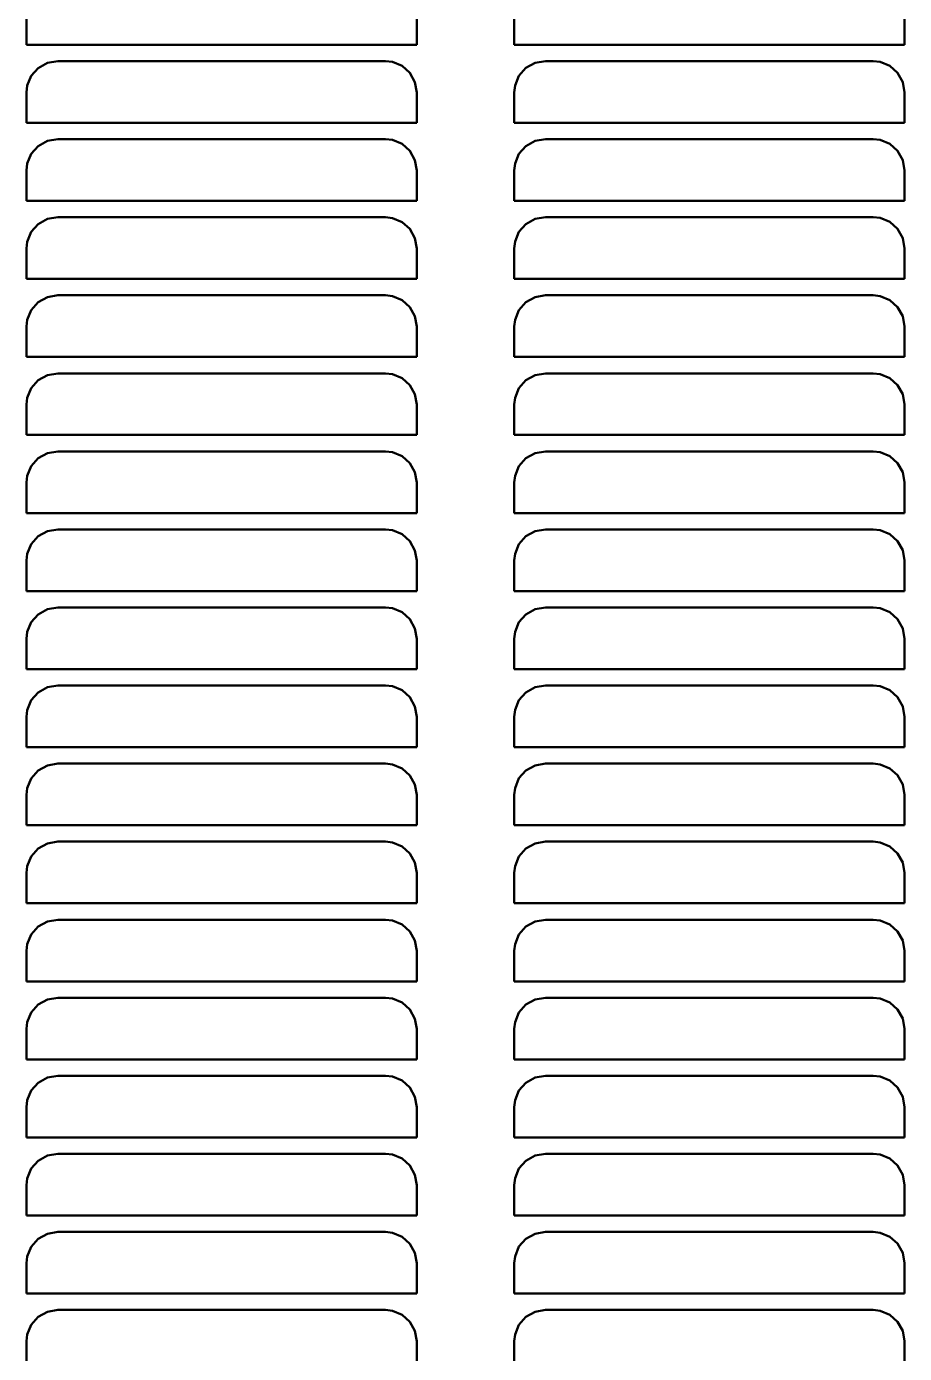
# Model space of a CAD drawing. Header units: inches. Extents: x -0.3 to 35.5, y 0 to 35.9.
# Drawn here: x 7.14 to 12.77, y 17.8 to 26.3 of the extents above; entities that cross this region are included whole.
import ezdxf

# ---------------------------------------------------------------- set-up
doc = ezdxf.new("R2010")
doc.units = ezdxf.units.IN
doc.header["$MEASUREMENT"] = 0
doc.layers.add('AM_0', color=7, linetype='Continuous', lineweight=50)

msp = doc.modelspace()

# ---------------------------------------------------------------- linework, layer by layer
at = {"layer": 'AM_0'}
for p, q in [((7.141, 26.381), (7.141, 26.186)), ((9.641, 26.186), (9.641, 26.381)), ((10.266, 26.381), (10.266, 26.186)), ((12.766, 26.186), (12.766, 26.381)), ((7.141, 26.186), (9.641, 26.186)), ((10.266, 26.186), (12.766, 26.186)), ((9.441, 26.081), (7.341, 26.081)), ((12.566, 26.081), (10.466, 26.081)), ((7.141, 25.881), (7.141, 25.686)), ((9.641, 25.686), (9.641, 25.881)), ((10.266, 25.881), (10.266, 25.686)), ((12.766, 25.686), (12.766, 25.881)), ((7.141, 25.686), (9.641, 25.686)), ((10.266, 25.686), (12.766, 25.686)), ((9.441, 25.581), (7.341, 25.581)), ((12.566, 25.581), (10.466, 25.581)), ((7.141, 25.381), (7.141, 25.186)), ((9.641, 25.186), (9.641, 25.381)), ((10.266, 25.381), (10.266, 25.186)), ((12.766, 25.186), (12.766, 25.381)), ((7.141, 25.186), (9.641, 25.186)), ((10.266, 25.186), (12.766, 25.186)), ((9.441, 25.081), (7.341, 25.081)), ((12.566, 25.081), (10.466, 25.081)), ((7.141, 24.881), (7.141, 24.686)), ((9.641, 24.686), (9.641, 24.881)), ((10.266, 24.881), (10.266, 24.686)), ((12.766, 24.686), (12.766, 24.881)), ((7.141, 24.686), (9.641, 24.686)), ((10.266, 24.686), (12.766, 24.686)), ((9.441, 24.581), (7.341, 24.581)), ((12.566, 24.581), (10.466, 24.581)), ((7.141, 24.381), (7.141, 24.186)), ((9.641, 24.186), (9.641, 24.381)), ((10.266, 24.381), (10.266, 24.186)), ((12.766, 24.186), (12.766, 24.381)), ((7.141, 24.186), (9.641, 24.186)), ((10.266, 24.186), (12.766, 24.186)), ((9.441, 24.081), (7.341, 24.081)), ((12.566, 24.081), (10.466, 24.081)), ((7.141, 23.881), (7.141, 23.686)), ((9.641, 23.686), (9.641, 23.881)), ((10.266, 23.881), (10.266, 23.686)), ((12.766, 23.686), (12.766, 23.881)), ((7.141, 23.686), (9.641, 23.686)), ((10.266, 23.686), (12.766, 23.686)), ((9.441, 23.581), (7.341, 23.581)), ((12.566, 23.581), (10.466, 23.581)), ((7.141, 23.381), (7.141, 23.186)), ((9.641, 23.186), (9.641, 23.381)), ((10.266, 23.381), (10.266, 23.186)), ((12.766, 23.186), (12.766, 23.381)), ((7.141, 23.186), (9.641, 23.186)), ((10.266, 23.186), (12.766, 23.186)), ((9.441, 23.081), (7.341, 23.081)), ((12.566, 23.081), (10.466, 23.081)), ((7.141, 22.881), (7.141, 22.686)), ((9.641, 22.686), (9.641, 22.881)), ((10.266, 22.881), (10.266, 22.686)), ((12.766, 22.686), (12.766, 22.881)), ((7.141, 22.686), (9.641, 22.686)), ((10.266, 22.686), (12.766, 22.686)), ((9.441, 22.581), (7.341, 22.581)), ((12.566, 22.581), (10.466, 22.581)), ((7.141, 22.381), (7.141, 22.186)), ((9.641, 22.186), (9.641, 22.381)), ((10.266, 22.381), (10.266, 22.186)), ((12.766, 22.186), (12.766, 22.381)), ((7.141, 22.186), (9.641, 22.186)), ((10.266, 22.186), (12.766, 22.186)), ((9.441, 22.081), (7.341, 22.081)), ((12.566, 22.081), (10.466, 22.081)), ((7.141, 21.881), (7.141, 21.686)), ((9.641, 21.686), (9.641, 21.881)), ((10.266, 21.881), (10.266, 21.686)), ((12.766, 21.686), (12.766, 21.881)), ((7.141, 21.686), (9.641, 21.686)), ((10.266, 21.686), (12.766, 21.686)), ((9.441, 21.581), (7.341, 21.581)), ((12.566, 21.581), (10.466, 21.581)), ((7.141, 21.381), (7.141, 21.186)), ((9.641, 21.186), (9.641, 21.381)), ((10.266, 21.381), (10.266, 21.186)), ((12.766, 21.186), (12.766, 21.381)), ((7.141, 21.186), (9.641, 21.186)), ((10.266, 21.186), (12.766, 21.186)), ((9.441, 21.081), (7.341, 21.081)), ((12.566, 21.081), (10.466, 21.081)), ((7.141, 20.881), (7.141, 20.686)), ((9.641, 20.686), (9.641, 20.881)), ((10.266, 20.881), (10.266, 20.686)), ((12.766, 20.686), (12.766, 20.881)), ((7.141, 20.686), (9.641, 20.686)), ((10.266, 20.686), (12.766, 20.686)), ((9.441, 20.581), (7.341, 20.581)), ((12.566, 20.581), (10.466, 20.581)), ((7.141, 20.381), (7.141, 20.186)), ((9.641, 20.186), (9.641, 20.381)), ((10.266, 20.381), (10.266, 20.186)), ((12.766, 20.186), (12.766, 20.381)), ((7.141, 20.186), (9.641, 20.186)), ((10.266, 20.186), (12.766, 20.186)), ((9.441, 20.081), (7.341, 20.081)), ((12.566, 20.081), (10.466, 20.081)), ((7.141, 19.881), (7.141, 19.686)), ((9.641, 19.686), (9.641, 19.881)), ((10.266, 19.881), (10.266, 19.686)), ((12.766, 19.686), (12.766, 19.881)), ((7.141, 19.686), (9.641, 19.686)), ((10.266, 19.686), (12.766, 19.686)), ((9.441, 19.581), (7.341, 19.581)), ((12.566, 19.581), (10.466, 19.581)), ((7.141, 19.381), (7.141, 19.186)), ((9.641, 19.186), (9.641, 19.381)), ((10.266, 19.381), (10.266, 19.186)), ((12.766, 19.186), (12.766, 19.381)), ((7.141, 19.186), (9.641, 19.186)), ((10.266, 19.186), (12.766, 19.186)), ((9.441, 19.081), (7.341, 19.081)), ((12.566, 19.081), (10.466, 19.081)), ((7.141, 18.881), (7.141, 18.686)), ((9.641, 18.686), (9.641, 18.881)), ((10.266, 18.881), (10.266, 18.686)), ((12.766, 18.686), (12.766, 18.881)), ((7.141, 18.686), (9.641, 18.686)), ((10.266, 18.686), (12.766, 18.686)), ((9.441, 18.581), (7.341, 18.581)), ((12.566, 18.581), (10.466, 18.581)), ((7.141, 18.381), (7.141, 18.186)), ((9.641, 18.186), (9.641, 18.381)), ((10.266, 18.381), (10.266, 18.186)), ((12.766, 18.186), (12.766, 18.381)), ((7.141, 18.186), (9.641, 18.186)), ((10.266, 18.186), (12.766, 18.186)), ((9.441, 18.081), (7.341, 18.081)), ((12.566, 18.081), (10.466, 18.081)), ((7.141, 17.881), (7.141, 17.686)), ((9.641, 17.686), (9.641, 17.881)), ((10.266, 17.881), (10.266, 17.686)), ((12.766, 17.686), (12.766, 17.881))]:
    msp.add_line(p, q, dxfattribs=at)
for points in [[(7.341, 26.081), (7.2746, 26.0697), (7.2157, 26.0369), (7.1711, 25.9864), (7.1457, 25.9242), (7.141, 25.881)], [(9.641, 25.881), (9.6298, 25.9471), (9.5973, 26.0057), (9.5474, 26.0504), (9.4853, 26.076), (9.441, 26.081)], [(10.466, 26.081), (10.3997, 26.0697), (10.3409, 26.037), (10.2962, 25.9867), (10.2708, 25.9246), (10.266, 25.881)], [(12.766, 25.881), (12.7547, 25.9472), (12.7222, 26.0059), (12.6721, 26.0505), (12.6101, 26.0761), (12.566, 26.081)], [(7.341, 25.581), (7.2746, 25.5697), (7.2157, 25.5369), (7.1711, 25.4864), (7.1457, 25.4242), (7.141, 25.381)], [(9.641, 25.381), (9.6298, 25.4471), (9.5973, 25.5057), (9.5474, 25.5504), (9.4853, 25.576), (9.441, 25.581)], [(10.466, 25.581), (10.3997, 25.5697), (10.3409, 25.537), (10.2962, 25.4867), (10.2708, 25.4246), (10.266, 25.381)], [(12.766, 25.381), (12.7547, 25.4472), (12.7222, 25.5059), (12.6721, 25.5505), (12.6101, 25.5761), (12.566, 25.581)], [(7.341, 25.081), (7.2746, 25.0697), (7.2157, 25.0369), (7.1711, 24.9864), (7.1457, 24.9242), (7.141, 24.881)], [(9.641, 24.881), (9.6298, 24.9471), (9.5973, 25.0057), (9.5474, 25.0504), (9.4853, 25.076), (9.441, 25.081)], [(10.466, 25.081), (10.3997, 25.0697), (10.3409, 25.037), (10.2962, 24.9867), (10.2708, 24.9246), (10.266, 24.881)], [(12.766, 24.881), (12.7547, 24.9472), (12.7222, 25.0059), (12.6721, 25.0505), (12.6101, 25.0761), (12.566, 25.081)], [(7.341, 24.581), (7.2746, 24.5697), (7.2157, 24.5369), (7.1711, 24.4864), (7.1457, 24.4242), (7.141, 24.381)], [(9.641, 24.381), (9.6298, 24.4471), (9.5973, 24.5057), (9.5474, 24.5504), (9.4853, 24.576), (9.441, 24.581)], [(10.466, 24.581), (10.3997, 24.5697), (10.3409, 24.537), (10.2962, 24.4867), (10.2708, 24.4246), (10.266, 24.381)], [(12.766, 24.381), (12.7547, 24.4472), (12.7222, 24.5059), (12.6721, 24.5505), (12.6101, 24.5761), (12.566, 24.581)], [(7.341, 24.081), (7.2746, 24.0697), (7.2157, 24.0369), (7.1711, 23.9864), (7.1457, 23.9242), (7.141, 23.881)], [(9.641, 23.881), (9.6298, 23.9471), (9.5973, 24.0057), (9.5474, 24.0504), (9.4853, 24.076), (9.441, 24.081)], [(10.466, 24.081), (10.3997, 24.0697), (10.3409, 24.037), (10.2962, 23.9867), (10.2708, 23.9246), (10.266, 23.881)], [(12.766, 23.881), (12.7547, 23.9472), (12.7222, 24.0059), (12.6721, 24.0505), (12.6101, 24.0761), (12.566, 24.081)], [(7.341, 23.581), (7.2746, 23.5697), (7.2157, 23.5369), (7.1711, 23.4864), (7.1457, 23.4242), (7.141, 23.381)], [(9.641, 23.381), (9.6298, 23.4471), (9.5973, 23.5057), (9.5474, 23.5504), (9.4853, 23.576), (9.441, 23.581)], [(10.466, 23.581), (10.3997, 23.5697), (10.3409, 23.537), (10.2962, 23.4867), (10.2708, 23.4246), (10.266, 23.381)], [(12.766, 23.381), (12.7547, 23.4472), (12.7222, 23.5059), (12.6721, 23.5505), (12.6101, 23.5761), (12.566, 23.581)], [(7.341, 23.081), (7.2746, 23.0697), (7.2157, 23.0369), (7.1711, 22.9864), (7.1457, 22.9242), (7.141, 22.881)], [(9.641, 22.881), (9.6298, 22.9471), (9.5973, 23.0057), (9.5474, 23.0504), (9.4853, 23.076), (9.441, 23.081)], [(10.466, 23.081), (10.3997, 23.0697), (10.3409, 23.037), (10.2962, 22.9867), (10.2708, 22.9246), (10.266, 22.881)], [(12.766, 22.881), (12.7547, 22.9472), (12.7222, 23.0059), (12.6721, 23.0505), (12.6101, 23.0761), (12.566, 23.081)], [(7.341, 22.581), (7.2746, 22.5697), (7.2157, 22.5369), (7.1711, 22.4864), (7.1457, 22.4242), (7.141, 22.381)], [(9.641, 22.381), (9.6298, 22.4471), (9.5973, 22.5057), (9.5474, 22.5504), (9.4853, 22.576), (9.441, 22.581)], [(10.466, 22.581), (10.3997, 22.5697), (10.3409, 22.537), (10.2962, 22.4867), (10.2708, 22.4246), (10.266, 22.381)], [(12.766, 22.381), (12.7547, 22.4472), (12.7222, 22.5059), (12.6721, 22.5505), (12.6101, 22.5761), (12.566, 22.581)], [(7.341, 22.081), (7.2746, 22.0697), (7.2157, 22.0369), (7.1711, 21.9864), (7.1457, 21.9242), (7.141, 21.881)], [(9.641, 21.881), (9.6298, 21.9471), (9.5973, 22.0057), (9.5474, 22.0504), (9.4853, 22.076), (9.441, 22.081)], [(10.466, 22.081), (10.3997, 22.0697), (10.3409, 22.037), (10.2962, 21.9867), (10.2708, 21.9246), (10.266, 21.881)], [(12.766, 21.881), (12.7547, 21.9472), (12.7222, 22.0059), (12.6721, 22.0505), (12.6101, 22.0761), (12.566, 22.081)], [(7.341, 21.581), (7.2746, 21.5697), (7.2157, 21.5369), (7.1711, 21.4864), (7.1457, 21.4242), (7.141, 21.381)], [(9.641, 21.381), (9.6298, 21.4471), (9.5973, 21.5057), (9.5474, 21.5504), (9.4853, 21.576), (9.441, 21.581)], [(10.466, 21.581), (10.3997, 21.5697), (10.3409, 21.537), (10.2962, 21.4867), (10.2708, 21.4246), (10.266, 21.381)], [(12.766, 21.381), (12.7547, 21.4472), (12.7222, 21.5059), (12.6721, 21.5505), (12.6101, 21.5761), (12.566, 21.581)], [(7.341, 21.081), (7.2746, 21.0697), (7.2157, 21.0369), (7.1711, 20.9864), (7.1457, 20.9242), (7.141, 20.881)], [(9.641, 20.881), (9.6298, 20.9471), (9.5973, 21.0057), (9.5474, 21.0504), (9.4853, 21.076), (9.441, 21.081)], [(10.466, 21.081), (10.3997, 21.0697), (10.3409, 21.037), (10.2962, 20.9867), (10.2708, 20.9246), (10.266, 20.881)], [(12.766, 20.881), (12.7547, 20.9472), (12.7222, 21.0059), (12.6721, 21.0505), (12.6101, 21.0761), (12.566, 21.081)], [(7.341, 20.581), (7.2746, 20.5697), (7.2157, 20.5369), (7.1711, 20.4864), (7.1457, 20.4242), (7.141, 20.381)], [(9.641, 20.381), (9.6298, 20.4471), (9.5973, 20.5057), (9.5474, 20.5504), (9.4853, 20.576), (9.441, 20.581)], [(10.466, 20.581), (10.3997, 20.5697), (10.3409, 20.537), (10.2962, 20.4867), (10.2708, 20.4246), (10.266, 20.381)], [(12.766, 20.381), (12.7547, 20.4472), (12.7222, 20.5059), (12.6721, 20.5505), (12.6101, 20.5761), (12.566, 20.581)], [(7.341, 20.081), (7.2746, 20.0697), (7.2157, 20.0369), (7.1711, 19.9864), (7.1457, 19.9242), (7.141, 19.881)], [(9.641, 19.881), (9.6298, 19.9471), (9.5973, 20.0057), (9.5474, 20.0504), (9.4853, 20.076), (9.441, 20.081)], [(10.466, 20.081), (10.3997, 20.0697), (10.3409, 20.037), (10.2962, 19.9867), (10.2708, 19.9246), (10.266, 19.881)], [(12.766, 19.881), (12.7547, 19.9472), (12.7222, 20.0059), (12.6721, 20.0505), (12.6101, 20.0761), (12.566, 20.081)], [(7.341, 19.581), (7.2746, 19.5697), (7.2157, 19.5369), (7.1711, 19.4864), (7.1457, 19.4242), (7.141, 19.381)], [(9.641, 19.381), (9.6298, 19.4471), (9.5973, 19.5057), (9.5474, 19.5504), (9.4853, 19.576), (9.441, 19.581)], [(10.466, 19.581), (10.3997, 19.5697), (10.3409, 19.537), (10.2962, 19.4867), (10.2708, 19.4246), (10.266, 19.381)], [(12.766, 19.381), (12.7547, 19.4472), (12.7222, 19.5059), (12.6721, 19.5505), (12.6101, 19.5761), (12.566, 19.581)], [(7.341, 19.081), (7.2746, 19.0697), (7.2157, 19.0369), (7.1711, 18.9864), (7.1457, 18.9242), (7.141, 18.881)], [(9.641, 18.881), (9.6298, 18.9471), (9.5973, 19.0057), (9.5474, 19.0504), (9.4853, 19.076), (9.441, 19.081)], [(10.466, 19.081), (10.3997, 19.0697), (10.3409, 19.037), (10.2962, 18.9867), (10.2708, 18.9246), (10.266, 18.881)], [(12.766, 18.881), (12.7547, 18.9472), (12.7222, 19.0059), (12.6721, 19.0505), (12.6101, 19.0761), (12.566, 19.081)], [(7.341, 18.581), (7.2746, 18.5697), (7.2157, 18.5369), (7.1711, 18.4864), (7.1457, 18.4242), (7.141, 18.381)], [(9.641, 18.381), (9.6298, 18.4471), (9.5973, 18.5057), (9.5474, 18.5504), (9.4853, 18.576), (9.441, 18.581)], [(10.466, 18.581), (10.3997, 18.5697), (10.3409, 18.537), (10.2962, 18.4867), (10.2708, 18.4246), (10.266, 18.381)], [(12.766, 18.381), (12.7547, 18.4472), (12.7222, 18.5059), (12.6721, 18.5505), (12.6101, 18.5761), (12.566, 18.581)], [(7.341, 18.081), (7.2746, 18.0697), (7.2157, 18.0369), (7.1711, 17.9864), (7.1457, 17.9242), (7.141, 17.881)], [(9.641, 17.881), (9.6298, 17.9471), (9.5973, 18.0057), (9.5474, 18.0504), (9.4853, 18.076), (9.441, 18.081)], [(10.466, 18.081), (10.3997, 18.0697), (10.3409, 18.037), (10.2962, 17.9867), (10.2708, 17.9246), (10.266, 17.881)], [(12.766, 17.881), (12.7547, 17.9472), (12.7222, 18.0059), (12.6721, 18.0505), (12.6101, 18.0761), (12.566, 18.081)]]:
    msp.add_lwpolyline(points, dxfattribs=at)

doc.saveas('drawing.dxf')
